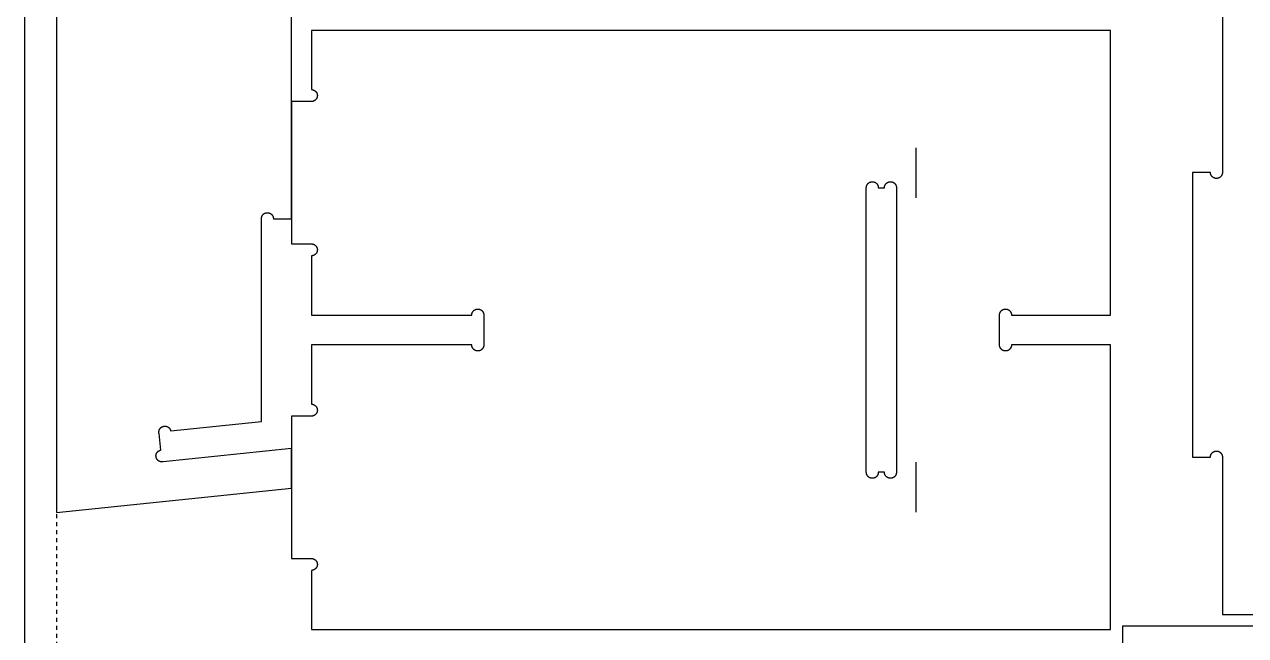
# Model space of a CAD drawing. Header units: millimetres. Extents: x -5443 to -2943, y 785 to 2035.
# Drawn here: x -5443 to -4832, y 1407 to 1713 of the extents above; entities that cross this region are included whole.
import ezdxf

# ---------------------------------------------------------------- set-up
doc = ezdxf.new("R2010")
doc.units = ezdxf.units.MM
doc.header["$MEASUREMENT"] = 0
doc.linetypes.add('Hidden', pattern=[4, 2, -2])
for name, color, linetype, true_color in [('FAB$CUTEX-D15-TE6', 3, 'Continuous', 0x00ff07), ('FAB$CUTIN-D15-TE6', 120, 'Continuous', 0x00ffc3), ('FAB$CUTON-D15TE6', 30, 'Continuous', 0xff6600), ('FAB$Material', 146, 'Continuous', 0x00626f), ('FAB$Material$Margins', 18, 'Hidden', 0x000000)]:
    doc.layers.add(name, color=color, linetype=linetype, true_color=true_color)

msp = doc.modelspace()

# ---------------------------------------------------------------- linework, layer by layer
at = {"layer": 'FAB$CUTEX-D15-TE6'}
for points in [[(-5427.48, 2019.47), (-5427.48, 1984.47), (-5427.48, 1949.47), (-5427.48, 1538.21), (-5427.48, 1503.21), (-5427.48, 1468.21)], [(-5309.88, 1615.39), (-5309.88, 1872.28)], [(-4843.87, 1717.29), (-4843.87, 1638.54)], [(-5022.11, 1709.65), (-5299.88, 1709.65)], [(-5299.88, 1709.65), (-5299.88, 1680.03)], [(-4899.88, 1709.65), (-5022.11, 1709.65)], [(-4899.88, 1567.15), (-4899.88, 1709.65)], [(-5299.88, 1680.03), (-5299.78, 1680.03), (-5299.67, 1680.02), (-5299.57, 1680.01), (-5299.47, 1680), (-5299.36, 1679.98), (-5299.26, 1679.96), (-5299.16, 1679.94), (-5299.06, 1679.91), (-5298.96, 1679.88), (-5298.86, 1679.85), (-5298.77, 1679.81), (-5298.67, 1679.77), (-5298.58, 1679.73), (-5298.49, 1679.68), (-5298.39, 1679.63), (-5298.31, 1679.58), (-5298.22, 1679.53), (-5298.13, 1679.47), (-5298.05, 1679.4), (-5297.97, 1679.34), (-5297.89, 1679.27), (-5297.81, 1679.2), (-5297.74, 1679.13), (-5297.67, 1679.05), (-5297.6, 1678.98), (-5297.53, 1678.9), (-5297.47, 1678.82), (-5297.41, 1678.73), (-5297.35, 1678.65), (-5297.3, 1678.56), (-5297.25, 1678.47), (-5297.2, 1678.38), (-5297.15, 1678.28), (-5297.11, 1678.19), (-5297.07, 1678.09), (-5297.04, 1677.99), (-5297.01, 1677.89), (-5296.98, 1677.8), (-5296.95, 1677.69), (-5296.93, 1677.59), (-5296.92, 1677.49), (-5296.9, 1677.39), (-5296.89, 1677.29), (-5296.88, 1677.18), (-5296.88, 1677.08), (-5296.88, 1676.98), (-5296.88, 1676.87), (-5296.89, 1676.77), (-5296.9, 1676.67), (-5296.92, 1676.56), (-5296.93, 1676.46), (-5296.95, 1676.36), (-5296.98, 1676.26), (-5297.01, 1676.16), (-5297.04, 1676.06), (-5297.07, 1675.96), (-5297.11, 1675.87), (-5297.15, 1675.77), (-5297.2, 1675.68), (-5297.25, 1675.59), (-5297.3, 1675.5), (-5297.35, 1675.41), (-5297.41, 1675.32), (-5297.47, 1675.24), (-5297.53, 1675.16), (-5297.6, 1675.08), (-5297.67, 1675), (-5297.74, 1674.92), (-5297.81, 1674.85), (-5297.89, 1674.78), (-5297.97, 1674.71), (-5298.05, 1674.65), (-5298.13, 1674.59), (-5298.22, 1674.53), (-5298.31, 1674.47), (-5298.39, 1674.42), (-5298.49, 1674.37), (-5298.58, 1674.32), (-5298.67, 1674.28), (-5298.77, 1674.24), (-5298.86, 1674.2), (-5298.96, 1674.17), (-5299.06, 1674.14), (-5299.16, 1674.11), (-5299.26, 1674.09), (-5299.36, 1674.07), (-5299.47, 1674.06), (-5299.57, 1674.04), (-5299.67, 1674.03), (-5299.78, 1674.03), (-5299.88, 1674.03)], [(-5299.88, 1674.03), (-5309.88, 1674.03)], [(-5309.88, 1674.03), (-5309.88, 1602.78)], [(-4849.87, 1638.54), (-4858.87, 1638.54)], [(-4858.87, 1638.54), (-4858.87, 1496.04)], [(-4843.87, 1638.54), (-4843.87, 1638.44), (-4843.88, 1638.33), (-4843.89, 1638.23), (-4843.9, 1638.13), (-4843.92, 1638.03), (-4843.94, 1637.92), (-4843.96, 1637.82), (-4843.99, 1637.72), (-4844.01, 1637.62), (-4844.05, 1637.53), (-4844.09, 1637.43), (-4844.13, 1637.33), (-4844.17, 1637.24), (-4844.21, 1637.15), (-4844.26, 1637.06), (-4844.32, 1636.97), (-4844.37, 1636.88), (-4844.43, 1636.79), (-4844.49, 1636.71), (-4844.56, 1636.63), (-4844.63, 1636.55), (-4844.7, 1636.48), (-4844.77, 1636.4), (-4844.84, 1636.33), (-4844.92, 1636.26), (-4845, 1636.2), (-4845.08, 1636.13), (-4845.17, 1636.07), (-4845.25, 1636.01), (-4845.34, 1635.96), (-4845.43, 1635.91), (-4845.52, 1635.86), (-4845.62, 1635.82), (-4845.71, 1635.77), (-4845.81, 1635.74), (-4845.9, 1635.7), (-4846, 1635.67), (-4846.1, 1635.64), (-4846.2, 1635.62), (-4846.31, 1635.59), (-4846.41, 1635.58), (-4846.51, 1635.56), (-4846.61, 1635.55), (-4846.72, 1635.54), (-4846.82, 1635.54), (-4846.92, 1635.54), (-4847.03, 1635.54), (-4847.13, 1635.55), (-4847.23, 1635.56), (-4847.34, 1635.58), (-4847.44, 1635.59), (-4847.54, 1635.62), (-4847.64, 1635.64), (-4847.74, 1635.67), (-4847.84, 1635.7), (-4847.94, 1635.74), (-4848.03, 1635.77), (-4848.13, 1635.82), (-4848.22, 1635.86), (-4848.31, 1635.91), (-4848.4, 1635.96), (-4848.49, 1636.01), (-4848.58, 1636.07), (-4848.66, 1636.13), (-4848.74, 1636.2), (-4848.82, 1636.26), (-4848.9, 1636.33), (-4848.97, 1636.4), (-4849.05, 1636.48), (-4849.12, 1636.55), (-4849.18, 1636.63), (-4849.25, 1636.71), (-4849.31, 1636.79), (-4849.37, 1636.88), (-4849.43, 1636.97), (-4849.48, 1637.06), (-4849.53, 1637.15), (-4849.57, 1637.24), (-4849.62, 1637.33), (-4849.66, 1637.43), (-4849.69, 1637.53), (-4849.73, 1637.62), (-4849.76, 1637.72), (-4849.78, 1637.82), (-4849.81, 1637.92), (-4849.83, 1638.03), (-4849.84, 1638.13), (-4849.86, 1638.23), (-4849.86, 1638.33), (-4849.87, 1638.44), (-4849.87, 1638.54)], [(-5324.88, 1615.39), (-5324.88, 1615.5), (-5324.87, 1615.6), (-5324.86, 1615.7), (-5324.85, 1615.81), (-5324.83, 1615.91), (-5324.82, 1616.01), (-5324.79, 1616.11), (-5324.77, 1616.21), (-5324.74, 1616.31), (-5324.7, 1616.41), (-5324.67, 1616.51), (-5324.63, 1616.6), (-5324.58, 1616.69), (-5324.54, 1616.79), (-5324.49, 1616.88), (-5324.43, 1616.97), (-5324.38, 1617.05), (-5324.32, 1617.14), (-5324.26, 1617.22), (-5324.19, 1617.3), (-5324.13, 1617.38), (-5324.06, 1617.46), (-5323.98, 1617.53), (-5323.91, 1617.6), (-5323.83, 1617.67), (-5323.75, 1617.74), (-5323.67, 1617.8), (-5323.58, 1617.86), (-5323.5, 1617.92), (-5323.41, 1617.97), (-5323.32, 1618.02), (-5323.23, 1618.07), (-5323.13, 1618.12), (-5323.04, 1618.16), (-5322.94, 1618.2), (-5322.85, 1618.23), (-5322.75, 1618.26), (-5322.65, 1618.29), (-5322.55, 1618.32), (-5322.45, 1618.34), (-5322.34, 1618.36), (-5322.24, 1618.37), (-5322.14, 1618.38), (-5322.03, 1618.39), (-5321.93, 1618.39), (-5321.83, 1618.39), (-5321.72, 1618.39), (-5321.62, 1618.38), (-5321.52, 1618.37), (-5321.42, 1618.36), (-5321.31, 1618.34), (-5321.21, 1618.32), (-5321.11, 1618.29), (-5321.01, 1618.26), (-5320.91, 1618.23), (-5320.82, 1618.2), (-5320.72, 1618.16), (-5320.62, 1618.12), (-5320.53, 1618.07), (-5320.44, 1618.02), (-5320.35, 1617.97), (-5320.26, 1617.92), (-5320.18, 1617.86), (-5320.09, 1617.8), (-5320.01, 1617.74), (-5319.93, 1617.67), (-5319.85, 1617.6), (-5319.78, 1617.53), (-5319.7, 1617.46), (-5319.63, 1617.38), (-5319.57, 1617.3), (-5319.5, 1617.22), (-5319.44, 1617.14), (-5319.38, 1617.05), (-5319.33, 1616.97), (-5319.27, 1616.88), (-5319.22, 1616.79), (-5319.18, 1616.69), (-5319.13, 1616.6), (-5319.09, 1616.51), (-5319.06, 1616.41), (-5319.02, 1616.31), (-5318.99, 1616.21), (-5318.97, 1616.11), (-5318.94, 1616.01), (-5318.92, 1615.91), (-5318.91, 1615.81), (-5318.9, 1615.7), (-5318.89, 1615.6), (-5318.88, 1615.5), (-5318.88, 1615.39)], [(-5324.88, 1513.84), (-5324.88, 1615.39)], [(-5318.88, 1615.39), (-5309.88, 1615.39)], [(-5309.88, 1602.78), (-5299.88, 1602.78)], [(-5299.88, 1602.78), (-5299.78, 1602.78), (-5299.67, 1602.77), (-5299.57, 1602.76), (-5299.47, 1602.75), (-5299.36, 1602.73), (-5299.26, 1602.71), (-5299.16, 1602.69), (-5299.06, 1602.66), (-5298.96, 1602.63), (-5298.86, 1602.6), (-5298.77, 1602.56), (-5298.67, 1602.52), (-5298.58, 1602.48), (-5298.49, 1602.43), (-5298.39, 1602.38), (-5298.31, 1602.33), (-5298.22, 1602.28), (-5298.13, 1602.22), (-5298.05, 1602.15), (-5297.97, 1602.09), (-5297.89, 1602.02), (-5297.81, 1601.95), (-5297.74, 1601.88), (-5297.67, 1601.8), (-5297.6, 1601.73), (-5297.53, 1601.65), (-5297.47, 1601.57), (-5297.41, 1601.48), (-5297.35, 1601.4), (-5297.3, 1601.31), (-5297.25, 1601.22), (-5297.2, 1601.13), (-5297.15, 1601.03), (-5297.11, 1600.94), (-5297.07, 1600.84), (-5297.04, 1600.74), (-5297.01, 1600.64), (-5296.98, 1600.55), (-5296.95, 1600.44), (-5296.93, 1600.34), (-5296.92, 1600.24), (-5296.9, 1600.14), (-5296.89, 1600.04), (-5296.88, 1599.93), (-5296.88, 1599.83), (-5296.88, 1599.73), (-5296.88, 1599.62), (-5296.89, 1599.52), (-5296.9, 1599.42), (-5296.92, 1599.31), (-5296.93, 1599.21), (-5296.95, 1599.11), (-5296.98, 1599.01), (-5297.01, 1598.91), (-5297.04, 1598.81), (-5297.07, 1598.71), (-5297.11, 1598.62), (-5297.15, 1598.52), (-5297.2, 1598.43), (-5297.25, 1598.34), (-5297.3, 1598.25), (-5297.35, 1598.16), (-5297.41, 1598.07), (-5297.47, 1597.99), (-5297.53, 1597.91), (-5297.6, 1597.83), (-5297.67, 1597.75), (-5297.74, 1597.67), (-5297.81, 1597.6), (-5297.89, 1597.53), (-5297.97, 1597.46), (-5298.05, 1597.4), (-5298.13, 1597.34), (-5298.22, 1597.28), (-5298.31, 1597.22), (-5298.39, 1597.17), (-5298.49, 1597.12), (-5298.58, 1597.07), (-5298.67, 1597.03), (-5298.77, 1596.99), (-5298.86, 1596.95), (-5298.96, 1596.92), (-5299.06, 1596.89), (-5299.16, 1596.86), (-5299.26, 1596.84), (-5299.36, 1596.82), (-5299.47, 1596.81), (-5299.57, 1596.79), (-5299.67, 1596.78), (-5299.78, 1596.78), (-5299.88, 1596.78)], [(-5299.88, 1596.78), (-5299.88, 1567.15)], [(-5299.88, 1567.15), (-5219.57, 1567.15)], [(-5219.57, 1567.15), (-5219.57, 1567.26), (-5219.56, 1567.36), (-5219.55, 1567.46), (-5219.54, 1567.57), (-5219.52, 1567.67), (-5219.5, 1567.77), (-5219.48, 1567.87), (-5219.45, 1567.97), (-5219.42, 1568.07), (-5219.39, 1568.17), (-5219.35, 1568.26), (-5219.31, 1568.36), (-5219.27, 1568.45), (-5219.22, 1568.55), (-5219.17, 1568.64), (-5219.12, 1568.73), (-5219.07, 1568.81), (-5219.01, 1568.9), (-5218.95, 1568.98), (-5218.88, 1569.06), (-5218.81, 1569.14), (-5218.74, 1569.22), (-5218.67, 1569.29), (-5218.6, 1569.36), (-5218.52, 1569.43), (-5218.44, 1569.5), (-5218.36, 1569.56), (-5218.27, 1569.62), (-5218.19, 1569.68), (-5218.1, 1569.73), (-5218.01, 1569.78), (-5217.92, 1569.83), (-5217.82, 1569.88), (-5217.73, 1569.92), (-5217.63, 1569.96), (-5217.53, 1569.99), (-5217.44, 1570.02), (-5217.34, 1570.05), (-5217.24, 1570.08), (-5217.13, 1570.1), (-5217.03, 1570.12), (-5216.93, 1570.13), (-5216.83, 1570.14), (-5216.72, 1570.15), (-5216.62, 1570.15), (-5216.52, 1570.15), (-5216.41, 1570.15), (-5216.31, 1570.14), (-5216.21, 1570.13), (-5216.1, 1570.12), (-5216, 1570.1), (-5215.9, 1570.08), (-5215.8, 1570.05), (-5215.7, 1570.02), (-5215.6, 1569.99), (-5215.5, 1569.96), (-5215.41, 1569.92), (-5215.31, 1569.88), (-5215.22, 1569.83), (-5215.13, 1569.78), (-5215.04, 1569.73), (-5214.95, 1569.68), (-5214.86, 1569.62), (-5214.78, 1569.56), (-5214.7, 1569.5), (-5214.62, 1569.43), (-5214.54, 1569.36), (-5214.47, 1569.29), (-5214.39, 1569.22), (-5214.32, 1569.14), (-5214.26, 1569.06), (-5214.19, 1568.98), (-5214.13, 1568.9), (-5214.07, 1568.81), (-5214.01, 1568.73), (-5213.96, 1568.64), (-5213.91, 1568.55), (-5213.87, 1568.45), (-5213.82, 1568.36), (-5213.78, 1568.26), (-5213.75, 1568.17), (-5213.71, 1568.07), (-5213.68, 1567.97), (-5213.66, 1567.87), (-5213.63, 1567.77), (-5213.61, 1567.67), (-5213.6, 1567.57), (-5213.58, 1567.46), (-5213.58, 1567.36), (-5213.57, 1567.26), (-5213.57, 1567.15)], [(-5213.57, 1567.15), (-5213.57, 1552.15)], [(-4955.45, 1567.15), (-4955.45, 1567.26), (-4955.44, 1567.36), (-4955.43, 1567.46), (-4955.42, 1567.57), (-4955.41, 1567.67), (-4955.39, 1567.77), (-4955.36, 1567.87), (-4955.34, 1567.97), (-4955.31, 1568.07), (-4955.27, 1568.17), (-4955.24, 1568.26), (-4955.2, 1568.36), (-4955.15, 1568.45), (-4955.11, 1568.55), (-4955.06, 1568.64), (-4955, 1568.73), (-4954.95, 1568.81), (-4954.89, 1568.9), (-4954.83, 1568.98), (-4954.76, 1569.06), (-4954.7, 1569.14), (-4954.63, 1569.22), (-4954.55, 1569.29), (-4954.48, 1569.36), (-4954.4, 1569.43), (-4954.32, 1569.5), (-4954.24, 1569.56), (-4954.15, 1569.62), (-4954.07, 1569.68), (-4953.98, 1569.73), (-4953.89, 1569.78), (-4953.8, 1569.83), (-4953.7, 1569.88), (-4953.61, 1569.92), (-4953.51, 1569.96), (-4953.42, 1569.99), (-4953.32, 1570.02), (-4953.22, 1570.05), (-4953.12, 1570.08), (-4953.02, 1570.1), (-4952.91, 1570.12), (-4952.81, 1570.13), (-4952.71, 1570.14), (-4952.61, 1570.15), (-4952.5, 1570.15), (-4952.4, 1570.15), (-4952.29, 1570.15), (-4952.19, 1570.14), (-4952.09, 1570.13), (-4951.99, 1570.12), (-4951.88, 1570.1), (-4951.78, 1570.08), (-4951.68, 1570.05), (-4951.58, 1570.02), (-4951.48, 1569.99), (-4951.39, 1569.96), (-4951.29, 1569.92), (-4951.2, 1569.88), (-4951.1, 1569.83), (-4951.01, 1569.78), (-4950.92, 1569.73), (-4950.83, 1569.68), (-4950.75, 1569.62), (-4950.66, 1569.56), (-4950.58, 1569.5), (-4950.5, 1569.43), (-4950.42, 1569.36), (-4950.35, 1569.29), (-4950.27, 1569.22), (-4950.2, 1569.14), (-4950.14, 1569.06), (-4950.07, 1568.98), (-4950.01, 1568.9), (-4949.95, 1568.81), (-4949.9, 1568.73), (-4949.84, 1568.64), (-4949.79, 1568.55), (-4949.75, 1568.45), (-4949.7, 1568.36), (-4949.66, 1568.26), (-4949.63, 1568.17), (-4949.59, 1568.07), (-4949.56, 1567.97), (-4949.54, 1567.87), (-4949.51, 1567.77), (-4949.49, 1567.67), (-4949.48, 1567.57), (-4949.47, 1567.46), (-4949.46, 1567.36), (-4949.45, 1567.26), (-4949.45, 1567.15)], [(-4955.45, 1552.15), (-4955.45, 1567.15)], [(-4949.45, 1567.15), (-4899.88, 1567.15)], [(-5219.57, 1552.15), (-5299.88, 1552.15)], [(-5299.88, 1552.15), (-5299.88, 1522.53)], [(-5213.57, 1552.15), (-5213.57, 1552.05), (-5213.58, 1551.95), (-5213.58, 1551.84), (-5213.6, 1551.74), (-5213.61, 1551.64), (-5213.63, 1551.54), (-5213.66, 1551.43), (-5213.68, 1551.33), (-5213.71, 1551.23), (-5213.75, 1551.14), (-5213.78, 1551.04), (-5213.82, 1550.94), (-5213.87, 1550.85), (-5213.91, 1550.76), (-5213.96, 1550.67), (-5214.01, 1550.58), (-5214.07, 1550.49), (-5214.13, 1550.41), (-5214.19, 1550.32), (-5214.26, 1550.24), (-5214.32, 1550.16), (-5214.39, 1550.09), (-5214.47, 1550.01), (-5214.54, 1549.94), (-5214.62, 1549.87), (-5214.7, 1549.81), (-5214.78, 1549.74), (-5214.86, 1549.68), (-5214.95, 1549.63), (-5215.04, 1549.57), (-5215.13, 1549.52), (-5215.22, 1549.47), (-5215.31, 1549.43), (-5215.41, 1549.39), (-5215.5, 1549.35), (-5215.6, 1549.31), (-5215.7, 1549.28), (-5215.8, 1549.25), (-5215.9, 1549.23), (-5216, 1549.21), (-5216.1, 1549.19), (-5216.21, 1549.17), (-5216.31, 1549.16), (-5216.41, 1549.16), (-5216.52, 1549.15), (-5216.62, 1549.15), (-5216.72, 1549.16), (-5216.83, 1549.16), (-5216.93, 1549.17), (-5217.03, 1549.19), (-5217.13, 1549.21), (-5217.24, 1549.23), (-5217.34, 1549.25), (-5217.44, 1549.28), (-5217.53, 1549.31), (-5217.63, 1549.35), (-5217.73, 1549.39), (-5217.82, 1549.43), (-5217.92, 1549.47), (-5218.01, 1549.52), (-5218.1, 1549.57), (-5218.19, 1549.63), (-5218.27, 1549.68), (-5218.36, 1549.74), (-5218.44, 1549.81), (-5218.52, 1549.87), (-5218.6, 1549.94), (-5218.67, 1550.01), (-5218.74, 1550.09), (-5218.81, 1550.16), (-5218.88, 1550.24), (-5218.95, 1550.32), (-5219.01, 1550.41), (-5219.07, 1550.49), (-5219.12, 1550.58), (-5219.17, 1550.67), (-5219.22, 1550.76), (-5219.27, 1550.85), (-5219.31, 1550.94), (-5219.35, 1551.04), (-5219.39, 1551.14), (-5219.42, 1551.23), (-5219.45, 1551.33), (-5219.48, 1551.43), (-5219.5, 1551.54), (-5219.52, 1551.64), (-5219.54, 1551.74), (-5219.55, 1551.84), (-5219.56, 1551.95), (-5219.57, 1552.05), (-5219.57, 1552.15)], [(-4949.45, 1552.15), (-4949.45, 1552.05), (-4949.46, 1551.95), (-4949.47, 1551.84), (-4949.48, 1551.74), (-4949.49, 1551.64), (-4949.51, 1551.54), (-4949.54, 1551.43), (-4949.56, 1551.33), (-4949.59, 1551.23), (-4949.63, 1551.14), (-4949.66, 1551.04), (-4949.7, 1550.94), (-4949.75, 1550.85), (-4949.79, 1550.76), (-4949.84, 1550.67), (-4949.9, 1550.58), (-4949.95, 1550.49), (-4950.01, 1550.41), (-4950.07, 1550.32), (-4950.14, 1550.24), (-4950.2, 1550.16), (-4950.27, 1550.09), (-4950.35, 1550.01), (-4950.42, 1549.94), (-4950.5, 1549.87), (-4950.58, 1549.81), (-4950.66, 1549.74), (-4950.75, 1549.68), (-4950.83, 1549.63), (-4950.92, 1549.57), (-4951.01, 1549.52), (-4951.1, 1549.47), (-4951.2, 1549.43), (-4951.29, 1549.39), (-4951.39, 1549.35), (-4951.48, 1549.31), (-4951.58, 1549.28), (-4951.68, 1549.25), (-4951.78, 1549.23), (-4951.88, 1549.21), (-4951.99, 1549.19), (-4952.09, 1549.17), (-4952.19, 1549.16), (-4952.29, 1549.16), (-4952.4, 1549.15), (-4952.5, 1549.15), (-4952.61, 1549.16), (-4952.71, 1549.16), (-4952.81, 1549.17), (-4952.91, 1549.19), (-4953.02, 1549.21), (-4953.12, 1549.23), (-4953.22, 1549.25), (-4953.32, 1549.28), (-4953.42, 1549.31), (-4953.51, 1549.35), (-4953.61, 1549.39), (-4953.7, 1549.43), (-4953.8, 1549.47), (-4953.89, 1549.52), (-4953.98, 1549.57), (-4954.07, 1549.63), (-4954.15, 1549.68), (-4954.24, 1549.74), (-4954.32, 1549.81), (-4954.4, 1549.87), (-4954.48, 1549.94), (-4954.55, 1550.01), (-4954.63, 1550.09), (-4954.7, 1550.16), (-4954.76, 1550.24), (-4954.83, 1550.32), (-4954.89, 1550.41), (-4954.95, 1550.49), (-4955, 1550.58), (-4955.06, 1550.67), (-4955.11, 1550.76), (-4955.15, 1550.85), (-4955.2, 1550.94), (-4955.24, 1551.04), (-4955.27, 1551.14), (-4955.31, 1551.23), (-4955.34, 1551.33), (-4955.36, 1551.43), (-4955.39, 1551.54), (-4955.41, 1551.64), (-4955.42, 1551.74), (-4955.43, 1551.84), (-4955.44, 1551.95), (-4955.45, 1552.05), (-4955.45, 1552.15)], [(-4899.88, 1552.15), (-4949.45, 1552.15)], [(-4899.88, 1409.65), (-4899.88, 1552.15)], [(-5299.88, 1522.53), (-5299.78, 1522.53), (-5299.67, 1522.52), (-5299.57, 1522.51), (-5299.47, 1522.5), (-5299.36, 1522.48), (-5299.26, 1522.46), (-5299.16, 1522.44), (-5299.06, 1522.41), (-5298.96, 1522.38), (-5298.86, 1522.35), (-5298.77, 1522.31), (-5298.67, 1522.27), (-5298.58, 1522.23), (-5298.49, 1522.18), (-5298.39, 1522.13), (-5298.31, 1522.08), (-5298.22, 1522.03), (-5298.13, 1521.97), (-5298.05, 1521.9), (-5297.97, 1521.84), (-5297.89, 1521.77), (-5297.81, 1521.7), (-5297.74, 1521.63), (-5297.67, 1521.55), (-5297.6, 1521.48), (-5297.53, 1521.4), (-5297.47, 1521.32), (-5297.41, 1521.23), (-5297.35, 1521.15), (-5297.3, 1521.06), (-5297.25, 1520.97), (-5297.2, 1520.88), (-5297.15, 1520.78), (-5297.11, 1520.69), (-5297.07, 1520.59), (-5297.04, 1520.49), (-5297.01, 1520.39), (-5296.98, 1520.3), (-5296.95, 1520.19), (-5296.93, 1520.09), (-5296.92, 1519.99), (-5296.9, 1519.89), (-5296.89, 1519.79), (-5296.88, 1519.68), (-5296.88, 1519.58), (-5296.88, 1519.48), (-5296.88, 1519.37), (-5296.89, 1519.27), (-5296.9, 1519.17), (-5296.92, 1519.06), (-5296.93, 1518.96), (-5296.95, 1518.86), (-5296.98, 1518.76), (-5297.01, 1518.66), (-5297.04, 1518.56), (-5297.07, 1518.46), (-5297.11, 1518.37), (-5297.15, 1518.27), (-5297.2, 1518.18), (-5297.25, 1518.09), (-5297.3, 1518), (-5297.35, 1517.91), (-5297.41, 1517.82), (-5297.47, 1517.74), (-5297.53, 1517.66), (-5297.6, 1517.58), (-5297.67, 1517.5), (-5297.74, 1517.42), (-5297.81, 1517.35), (-5297.89, 1517.28), (-5297.97, 1517.21), (-5298.05, 1517.15), (-5298.13, 1517.09), (-5298.22, 1517.03), (-5298.31, 1516.97), (-5298.39, 1516.92), (-5298.49, 1516.87), (-5298.58, 1516.82), (-5298.67, 1516.78), (-5298.77, 1516.74), (-5298.86, 1516.7), (-5298.96, 1516.67), (-5299.06, 1516.64), (-5299.16, 1516.61), (-5299.26, 1516.59), (-5299.36, 1516.57), (-5299.47, 1516.56), (-5299.57, 1516.54), (-5299.67, 1516.53), (-5299.78, 1516.53), (-5299.88, 1516.53)], [(-5299.88, 1516.53), (-5309.88, 1516.53)], [(-5309.88, 1516.53), (-5309.88, 1445.28)], [(-5376.12, 1507.91), (-5376.14, 1508.01), (-5376.15, 1508.11), (-5376.17, 1508.21), (-5376.17, 1508.32), (-5376.18, 1508.42), (-5376.18, 1508.52), (-5376.18, 1508.63), (-5376.17, 1508.73), (-5376.17, 1508.83), (-5376.15, 1508.94), (-5376.14, 1509.04), (-5376.12, 1509.14), (-5376.09, 1509.24), (-5376.07, 1509.34), (-5376.04, 1509.44), (-5376, 1509.54), (-5375.97, 1509.64), (-5375.93, 1509.73), (-5375.88, 1509.83), (-5375.84, 1509.92), (-5375.79, 1510.01), (-5375.73, 1510.1), (-5375.68, 1510.18), (-5375.62, 1510.27), (-5375.56, 1510.35), (-5375.49, 1510.43), (-5375.43, 1510.51), (-5375.36, 1510.59), (-5375.28, 1510.66), (-5375.21, 1510.73), (-5375.13, 1510.8), (-5375.05, 1510.87), (-5374.97, 1510.93), (-5374.88, 1510.99), (-5374.8, 1511.05), (-5374.71, 1511.1), (-5374.62, 1511.15), (-5374.53, 1511.2), (-5374.44, 1511.25), (-5374.34, 1511.29), (-5374.24, 1511.33), (-5374.15, 1511.36), (-5374.05, 1511.39), (-5373.95, 1511.42), (-5373.85, 1511.45), (-5373.75, 1511.47), (-5373.64, 1511.49), (-5373.54, 1511.5), (-5373.44, 1511.51), (-5373.34, 1511.52), (-5373.23, 1511.52), (-5373.13, 1511.52), (-5373.02, 1511.52), (-5372.92, 1511.51), (-5372.82, 1511.5), (-5372.72, 1511.49), (-5372.61, 1511.47), (-5372.51, 1511.45), (-5372.41, 1511.42), (-5372.31, 1511.39), (-5372.21, 1511.36), (-5372.12, 1511.33), (-5372.02, 1511.29), (-5371.93, 1511.25), (-5371.83, 1511.2), (-5371.74, 1511.15), (-5371.65, 1511.1), (-5371.56, 1511.05), (-5371.48, 1510.99), (-5371.39, 1510.93), (-5371.31, 1510.87), (-5371.23, 1510.8), (-5371.15, 1510.73), (-5371.08, 1510.66), (-5371.01, 1510.59), (-5370.94, 1510.51), (-5370.87, 1510.43), (-5370.8, 1510.35), (-5370.74, 1510.27), (-5370.68, 1510.18), (-5370.63, 1510.09), (-5370.57, 1510.01), (-5370.52, 1509.91), (-5370.48, 1509.82), (-5370.43, 1509.73), (-5370.39, 1509.63), (-5370.36, 1509.54), (-5370.32, 1509.44), (-5370.3, 1509.34), (-5370.27, 1509.24), (-5370.25, 1509.14)], [(-5370.25, 1509.14), (-5324.88, 1513.84)], [(-5375.25, 1499.54), (-5376.12, 1507.91)], [(-5374.02, 1493.67), (-5374.12, 1493.65), (-5374.22, 1493.63), (-5374.33, 1493.62), (-5374.43, 1493.61), (-5374.53, 1493.6), (-5374.64, 1493.6), (-5374.74, 1493.6), (-5374.84, 1493.61), (-5374.95, 1493.62), (-5375.05, 1493.63), (-5375.15, 1493.65), (-5375.25, 1493.67), (-5375.36, 1493.69), (-5375.46, 1493.72), (-5375.55, 1493.75), (-5375.65, 1493.78), (-5375.75, 1493.82), (-5375.84, 1493.86), (-5375.94, 1493.9), (-5376.03, 1493.95), (-5376.12, 1494), (-5376.21, 1494.05), (-5376.3, 1494.1), (-5376.38, 1494.16), (-5376.47, 1494.23), (-5376.55, 1494.29), (-5376.63, 1494.36), (-5376.7, 1494.43), (-5376.78, 1494.5), (-5376.85, 1494.58), (-5376.92, 1494.65), (-5376.98, 1494.73), (-5377.05, 1494.82), (-5377.11, 1494.9), (-5377.16, 1494.99), (-5377.22, 1495.07), (-5377.27, 1495.16), (-5377.32, 1495.26), (-5377.36, 1495.35), (-5377.4, 1495.44), (-5377.44, 1495.54), (-5377.48, 1495.64), (-5377.51, 1495.74), (-5377.54, 1495.84), (-5377.56, 1495.94), (-5377.58, 1496.04), (-5377.6, 1496.14), (-5377.61, 1496.24), (-5377.62, 1496.35), (-5377.63, 1496.45), (-5377.64, 1496.55), (-5377.64, 1496.66), (-5377.63, 1496.76), (-5377.62, 1496.86), (-5377.61, 1496.97), (-5377.6, 1497.07), (-5377.58, 1497.17), (-5377.56, 1497.27), (-5377.54, 1497.37), (-5377.51, 1497.47), (-5377.48, 1497.57), (-5377.44, 1497.67), (-5377.4, 1497.76), (-5377.36, 1497.86), (-5377.31, 1497.95), (-5377.27, 1498.04), (-5377.22, 1498.13), (-5377.16, 1498.22), (-5377.1, 1498.31), (-5377.04, 1498.39), (-5376.98, 1498.47), (-5376.91, 1498.55), (-5376.85, 1498.63), (-5376.77, 1498.71), (-5376.7, 1498.78), (-5376.62, 1498.85), (-5376.54, 1498.92), (-5376.46, 1498.98), (-5376.38, 1499.04), (-5376.3, 1499.1), (-5376.21, 1499.16), (-5376.12, 1499.21), (-5376.03, 1499.26), (-5375.94, 1499.31), (-5375.84, 1499.35), (-5375.75, 1499.39), (-5375.65, 1499.43), (-5375.55, 1499.46), (-5375.45, 1499.49), (-5375.35, 1499.52), (-5375.25, 1499.54)], [(-5309.88, 1500.31), (-5374.02, 1493.67)], [(-5309.88, 1480.39), (-5309.88, 1500.31)], [(-4849.87, 1496.04), (-4849.87, 1496.14), (-4849.86, 1496.25), (-4849.86, 1496.35), (-4849.84, 1496.45), (-4849.83, 1496.56), (-4849.81, 1496.66), (-4849.78, 1496.76), (-4849.76, 1496.86), (-4849.73, 1496.96), (-4849.69, 1497.06), (-4849.66, 1497.15), (-4849.62, 1497.25), (-4849.57, 1497.34), (-4849.53, 1497.43), (-4849.48, 1497.53), (-4849.43, 1497.61), (-4849.37, 1497.7), (-4849.31, 1497.79), (-4849.25, 1497.87), (-4849.18, 1497.95), (-4849.12, 1498.03), (-4849.05, 1498.11), (-4848.97, 1498.18), (-4848.9, 1498.25), (-4848.82, 1498.32), (-4848.74, 1498.39), (-4848.66, 1498.45), (-4848.58, 1498.51), (-4848.49, 1498.57), (-4848.4, 1498.62), (-4848.31, 1498.67), (-4848.22, 1498.72), (-4848.13, 1498.77), (-4848.03, 1498.81), (-4847.94, 1498.85), (-4847.84, 1498.88), (-4847.74, 1498.91), (-4847.64, 1498.94), (-4847.54, 1498.97), (-4847.44, 1498.99), (-4847.34, 1499), (-4847.23, 1499.02), (-4847.13, 1499.03), (-4847.03, 1499.04), (-4846.92, 1499.04), (-4846.82, 1499.04), (-4846.72, 1499.04), (-4846.61, 1499.03), (-4846.51, 1499.02), (-4846.41, 1499), (-4846.31, 1498.99), (-4846.2, 1498.97), (-4846.1, 1498.94), (-4846, 1498.91), (-4845.9, 1498.88), (-4845.81, 1498.85), (-4845.71, 1498.81), (-4845.62, 1498.77), (-4845.52, 1498.72), (-4845.43, 1498.67), (-4845.34, 1498.62), (-4845.25, 1498.57), (-4845.17, 1498.51), (-4845.08, 1498.45), (-4845, 1498.39), (-4844.92, 1498.32), (-4844.84, 1498.25), (-4844.77, 1498.18), (-4844.7, 1498.11), (-4844.63, 1498.03), (-4844.56, 1497.95), (-4844.49, 1497.87), (-4844.43, 1497.79), (-4844.37, 1497.7), (-4844.32, 1497.61), (-4844.26, 1497.53), (-4844.21, 1497.43), (-4844.17, 1497.34), (-4844.13, 1497.25), (-4844.09, 1497.15), (-4844.05, 1497.06), (-4844.01, 1496.96), (-4843.99, 1496.86), (-4843.96, 1496.76), (-4843.94, 1496.66), (-4843.92, 1496.56), (-4843.9, 1496.45), (-4843.89, 1496.35), (-4843.88, 1496.25), (-4843.87, 1496.14), (-4843.87, 1496.04)], [(-4858.87, 1496.04), (-4849.87, 1496.04)], [(-4843.87, 1496.04), (-4843.87, 1417.29)], [(-5427.48, 1468.21), (-5309.88, 1480.39)], [(-5309.88, 1445.28), (-5299.88, 1445.28)], [(-5299.88, 1445.28), (-5299.78, 1445.28), (-5299.67, 1445.27), (-5299.57, 1445.26), (-5299.47, 1445.25), (-5299.36, 1445.23), (-5299.26, 1445.21), (-5299.16, 1445.19), (-5299.06, 1445.16), (-5298.96, 1445.13), (-5298.86, 1445.1), (-5298.77, 1445.06), (-5298.67, 1445.02), (-5298.58, 1444.98), (-5298.49, 1444.93), (-5298.39, 1444.88), (-5298.31, 1444.83), (-5298.22, 1444.78), (-5298.13, 1444.72), (-5298.05, 1444.65), (-5297.97, 1444.59), (-5297.89, 1444.52), (-5297.81, 1444.45), (-5297.74, 1444.38), (-5297.67, 1444.3), (-5297.6, 1444.23), (-5297.53, 1444.15), (-5297.47, 1444.07), (-5297.41, 1443.98), (-5297.35, 1443.9), (-5297.3, 1443.81), (-5297.25, 1443.72), (-5297.2, 1443.63), (-5297.15, 1443.53), (-5297.11, 1443.44), (-5297.07, 1443.34), (-5297.04, 1443.24), (-5297.01, 1443.14), (-5296.98, 1443.05), (-5296.95, 1442.94), (-5296.93, 1442.84), (-5296.92, 1442.74), (-5296.9, 1442.64), (-5296.89, 1442.54), (-5296.88, 1442.43), (-5296.88, 1442.33), (-5296.88, 1442.23), (-5296.88, 1442.12), (-5296.89, 1442.02), (-5296.9, 1441.92), (-5296.92, 1441.81), (-5296.93, 1441.71), (-5296.95, 1441.61), (-5296.98, 1441.51), (-5297.01, 1441.41), (-5297.04, 1441.31), (-5297.07, 1441.21), (-5297.11, 1441.12), (-5297.15, 1441.02), (-5297.2, 1440.93), (-5297.25, 1440.84), (-5297.3, 1440.75), (-5297.35, 1440.66), (-5297.41, 1440.57), (-5297.47, 1440.49), (-5297.53, 1440.41), (-5297.6, 1440.33), (-5297.67, 1440.25), (-5297.74, 1440.17), (-5297.81, 1440.1), (-5297.89, 1440.03), (-5297.97, 1439.96), (-5298.05, 1439.9), (-5298.13, 1439.84), (-5298.22, 1439.78), (-5298.31, 1439.72), (-5298.39, 1439.67), (-5298.49, 1439.62), (-5298.58, 1439.57), (-5298.67, 1439.53), (-5298.77, 1439.49), (-5298.86, 1439.45), (-5298.96, 1439.42), (-5299.06, 1439.39), (-5299.16, 1439.36), (-5299.26, 1439.34), (-5299.36, 1439.32), (-5299.47, 1439.31), (-5299.57, 1439.29), (-5299.67, 1439.28), (-5299.78, 1439.28), (-5299.88, 1439.28)], [(-5299.88, 1439.28), (-5299.88, 1409.65)], [(-4843.87, 1417.29), (-4386.98, 1417.29)], [(-5299.88, 1409.65), (-5022.11, 1409.65)], [(-5022.11, 1409.65), (-4899.88, 1409.65)], [(-4771.65, 1411.29), (-4893.88, 1411.29)], [(-4893.88, 1411.29), (-4893.88, 1268.79)]]:
    msp.add_lwpolyline(points, dxfattribs=at)
at = {"layer": 'FAB$CUTIN-D15-TE6'}
for points in [[(-5022.11, 1630.9), (-5022.11, 1631.01), (-5022.1, 1631.11), (-5022.09, 1631.21), (-5022.08, 1631.32), (-5022.06, 1631.42), (-5022.04, 1631.52), (-5022.02, 1631.62), (-5021.99, 1631.72), (-5021.96, 1631.82), (-5021.93, 1631.92), (-5021.89, 1632.01), (-5021.85, 1632.11), (-5021.81, 1632.2), (-5021.76, 1632.3), (-5021.71, 1632.39), (-5021.66, 1632.48), (-5021.61, 1632.56), (-5021.55, 1632.65), (-5021.49, 1632.73), (-5021.42, 1632.81), (-5021.35, 1632.89), (-5021.28, 1632.97), (-5021.21, 1633.04), (-5021.14, 1633.11), (-5021.06, 1633.18), (-5020.98, 1633.25), (-5020.9, 1633.31), (-5020.81, 1633.37), (-5020.73, 1633.43), (-5020.64, 1633.48), (-5020.55, 1633.53), (-5020.46, 1633.58), (-5020.36, 1633.63), (-5020.27, 1633.67), (-5020.17, 1633.71), (-5020.07, 1633.74), (-5019.98, 1633.77), (-5019.88, 1633.8), (-5019.78, 1633.83), (-5019.67, 1633.85), (-5019.57, 1633.87), (-5019.47, 1633.88), (-5019.37, 1633.89), (-5019.26, 1633.9), (-5019.16, 1633.9), (-5019.06, 1633.9), (-5018.95, 1633.9), (-5018.85, 1633.89), (-5018.75, 1633.88), (-5018.64, 1633.87), (-5018.54, 1633.85), (-5018.44, 1633.83), (-5018.34, 1633.8), (-5018.24, 1633.77), (-5018.14, 1633.74), (-5018.04, 1633.71), (-5017.95, 1633.67), (-5017.85, 1633.63), (-5017.76, 1633.58), (-5017.67, 1633.53), (-5017.58, 1633.48), (-5017.49, 1633.43), (-5017.4, 1633.37), (-5017.32, 1633.31), (-5017.24, 1633.25), (-5017.16, 1633.18), (-5017.08, 1633.11), (-5017, 1633.04), (-5016.93, 1632.97), (-5016.86, 1632.89), (-5016.79, 1632.81), (-5016.73, 1632.73), (-5016.67, 1632.65), (-5016.61, 1632.56), (-5016.55, 1632.48), (-5016.5, 1632.39), (-5016.45, 1632.3), (-5016.4, 1632.2), (-5016.36, 1632.11), (-5016.32, 1632.01), (-5016.28, 1631.92), (-5016.25, 1631.82), (-5016.22, 1631.72), (-5016.19, 1631.62), (-5016.17, 1631.52), (-5016.15, 1631.42), (-5016.14, 1631.32), (-5016.12, 1631.21), (-5016.11, 1631.11), (-5016.11, 1631.01), (-5016.11, 1630.9)], [(-5013.03, 1630.9), (-5013.03, 1631.01), (-5013.02, 1631.11), (-5013.01, 1631.21), (-5013, 1631.32), (-5012.98, 1631.42), (-5012.96, 1631.52), (-5012.94, 1631.62), (-5012.91, 1631.72), (-5012.88, 1631.82), (-5012.85, 1631.92), (-5012.81, 1632.01), (-5012.77, 1632.11), (-5012.73, 1632.2), (-5012.68, 1632.3), (-5012.63, 1632.39), (-5012.58, 1632.48), (-5012.53, 1632.56), (-5012.47, 1632.65), (-5012.4, 1632.73), (-5012.34, 1632.81), (-5012.27, 1632.89), (-5012.2, 1632.97), (-5012.13, 1633.04), (-5012.06, 1633.11), (-5011.98, 1633.18), (-5011.9, 1633.25), (-5011.82, 1633.31), (-5011.73, 1633.37), (-5011.65, 1633.43), (-5011.56, 1633.48), (-5011.47, 1633.53), (-5011.38, 1633.58), (-5011.28, 1633.63), (-5011.19, 1633.67), (-5011.09, 1633.71), (-5010.99, 1633.74), (-5010.9, 1633.77), (-5010.8, 1633.8), (-5010.69, 1633.83), (-5010.59, 1633.85), (-5010.49, 1633.87), (-5010.39, 1633.88), (-5010.29, 1633.89), (-5010.18, 1633.9), (-5010.08, 1633.9), (-5009.98, 1633.9), (-5009.87, 1633.9), (-5009.77, 1633.89), (-5009.67, 1633.88), (-5009.56, 1633.87), (-5009.46, 1633.85), (-5009.36, 1633.83), (-5009.26, 1633.8), (-5009.16, 1633.77), (-5009.06, 1633.74), (-5008.96, 1633.71), (-5008.87, 1633.67), (-5008.77, 1633.63), (-5008.68, 1633.58), (-5008.59, 1633.53), (-5008.5, 1633.48), (-5008.41, 1633.43), (-5008.32, 1633.37), (-5008.24, 1633.31), (-5008.16, 1633.25), (-5008.08, 1633.18), (-5008, 1633.11), (-5007.92, 1633.04), (-5007.85, 1632.97), (-5007.78, 1632.89), (-5007.71, 1632.81), (-5007.65, 1632.73), (-5007.59, 1632.65), (-5007.53, 1632.56), (-5007.47, 1632.48), (-5007.42, 1632.39), (-5007.37, 1632.3), (-5007.32, 1632.2), (-5007.28, 1632.11), (-5007.24, 1632.01), (-5007.2, 1631.92), (-5007.17, 1631.82), (-5007.14, 1631.72), (-5007.11, 1631.62), (-5007.09, 1631.52), (-5007.07, 1631.42), (-5007.06, 1631.32), (-5007.04, 1631.21), (-5007.03, 1631.11), (-5007.03, 1631.01), (-5007.03, 1630.9)], [(-5022.11, 1488.4), (-5022.11, 1630.9)], [(-5016.11, 1630.9), (-5013.03, 1630.9)], [(-5007.03, 1630.9), (-5007.03, 1488.4)], [(-5016.11, 1488.4), (-5016.11, 1488.3), (-5016.11, 1488.2), (-5016.12, 1488.09), (-5016.14, 1487.99), (-5016.15, 1487.89), (-5016.17, 1487.79), (-5016.19, 1487.68), (-5016.22, 1487.58), (-5016.25, 1487.48), (-5016.28, 1487.39), (-5016.32, 1487.29), (-5016.36, 1487.19), (-5016.4, 1487.1), (-5016.45, 1487.01), (-5016.5, 1486.92), (-5016.55, 1486.83), (-5016.61, 1486.74), (-5016.67, 1486.66), (-5016.73, 1486.57), (-5016.79, 1486.49), (-5016.86, 1486.41), (-5016.93, 1486.34), (-5017, 1486.26), (-5017.08, 1486.19), (-5017.16, 1486.12), (-5017.24, 1486.06), (-5017.32, 1485.99), (-5017.4, 1485.93), (-5017.49, 1485.88), (-5017.58, 1485.82), (-5017.67, 1485.77), (-5017.76, 1485.72), (-5017.85, 1485.68), (-5017.95, 1485.64), (-5018.04, 1485.6), (-5018.14, 1485.56), (-5018.24, 1485.53), (-5018.34, 1485.5), (-5018.44, 1485.48), (-5018.54, 1485.46), (-5018.64, 1485.44), (-5018.75, 1485.42), (-5018.85, 1485.41), (-5018.95, 1485.41), (-5019.06, 1485.4), (-5019.16, 1485.4), (-5019.26, 1485.41), (-5019.37, 1485.41), (-5019.47, 1485.42), (-5019.57, 1485.44), (-5019.67, 1485.46), (-5019.78, 1485.48), (-5019.88, 1485.5), (-5019.98, 1485.53), (-5020.07, 1485.56), (-5020.17, 1485.6), (-5020.27, 1485.64), (-5020.36, 1485.68), (-5020.46, 1485.72), (-5020.55, 1485.77), (-5020.64, 1485.82), (-5020.73, 1485.88), (-5020.81, 1485.93), (-5020.9, 1485.99), (-5020.98, 1486.06), (-5021.06, 1486.12), (-5021.14, 1486.19), (-5021.21, 1486.26), (-5021.28, 1486.34), (-5021.35, 1486.41), (-5021.42, 1486.49), (-5021.49, 1486.57), (-5021.55, 1486.66), (-5021.61, 1486.74), (-5021.66, 1486.83), (-5021.71, 1486.92), (-5021.76, 1487.01), (-5021.81, 1487.1), (-5021.85, 1487.19), (-5021.89, 1487.29), (-5021.93, 1487.39), (-5021.96, 1487.48), (-5021.99, 1487.58), (-5022.02, 1487.68), (-5022.04, 1487.79), (-5022.06, 1487.89), (-5022.08, 1487.99), (-5022.09, 1488.09), (-5022.1, 1488.2), (-5022.11, 1488.3), (-5022.11, 1488.4)], [(-5013.03, 1488.4), (-5016.11, 1488.4)], [(-5007.03, 1488.4), (-5007.03, 1488.3), (-5007.03, 1488.2), (-5007.04, 1488.09), (-5007.06, 1487.99), (-5007.07, 1487.89), (-5007.09, 1487.79), (-5007.11, 1487.68), (-5007.14, 1487.58), (-5007.17, 1487.48), (-5007.2, 1487.39), (-5007.24, 1487.29), (-5007.28, 1487.19), (-5007.32, 1487.1), (-5007.37, 1487.01), (-5007.42, 1486.92), (-5007.47, 1486.83), (-5007.53, 1486.74), (-5007.59, 1486.66), (-5007.65, 1486.57), (-5007.71, 1486.49), (-5007.78, 1486.41), (-5007.85, 1486.34), (-5007.92, 1486.26), (-5008, 1486.19), (-5008.08, 1486.12), (-5008.16, 1486.06), (-5008.24, 1485.99), (-5008.32, 1485.93), (-5008.41, 1485.88), (-5008.5, 1485.82), (-5008.59, 1485.77), (-5008.68, 1485.72), (-5008.77, 1485.68), (-5008.87, 1485.64), (-5008.96, 1485.6), (-5009.06, 1485.56), (-5009.16, 1485.53), (-5009.26, 1485.5), (-5009.36, 1485.48), (-5009.46, 1485.46), (-5009.56, 1485.44), (-5009.67, 1485.42), (-5009.77, 1485.41), (-5009.87, 1485.41), (-5009.98, 1485.4), (-5010.08, 1485.4), (-5010.18, 1485.41), (-5010.29, 1485.41), (-5010.39, 1485.42), (-5010.49, 1485.44), (-5010.59, 1485.46), (-5010.69, 1485.48), (-5010.8, 1485.5), (-5010.9, 1485.53), (-5010.99, 1485.56), (-5011.09, 1485.6), (-5011.19, 1485.64), (-5011.28, 1485.68), (-5011.38, 1485.72), (-5011.47, 1485.77), (-5011.56, 1485.82), (-5011.65, 1485.88), (-5011.73, 1485.93), (-5011.82, 1485.99), (-5011.9, 1486.06), (-5011.98, 1486.12), (-5012.06, 1486.19), (-5012.13, 1486.26), (-5012.2, 1486.34), (-5012.27, 1486.41), (-5012.34, 1486.49), (-5012.4, 1486.57), (-5012.47, 1486.66), (-5012.53, 1486.74), (-5012.58, 1486.83), (-5012.63, 1486.92), (-5012.68, 1487.01), (-5012.73, 1487.1), (-5012.77, 1487.19), (-5012.81, 1487.29), (-5012.85, 1487.39), (-5012.88, 1487.48), (-5012.91, 1487.58), (-5012.94, 1487.68), (-5012.96, 1487.79), (-5012.98, 1487.89), (-5013, 1487.99), (-5013.01, 1488.09), (-5013.02, 1488.2), (-5013.03, 1488.3), (-5013.03, 1488.4)]]:
    msp.add_lwpolyline(points, dxfattribs=at)
at = {"layer": 'FAB$CUTON-D15TE6'}
for points in [[(-4997.3, 1650.9), (-4997.3, 1625.9)], [(-4997.3, 1493.4), (-4997.3, 1468.4)]]:
    msp.add_lwpolyline(points, dxfattribs=at)
at = {"layer": 'FAB$Material'}
msp.add_lwpolyline([(-5443.48, 2035.47), (-5443.48, 785.47), (-2943.48, 785.47), (-2943.48, 2035.47)], close=True, dxfattribs=at)
at = {"layer": 'FAB$Material$Margins'}
msp.add_lwpolyline([(-5427.48, 2019.47), (-5427.48, 801.47), (-2959.48, 801.47), (-2959.48, 2019.47)], close=True, dxfattribs=at)

doc.saveas('drawing.dxf')
